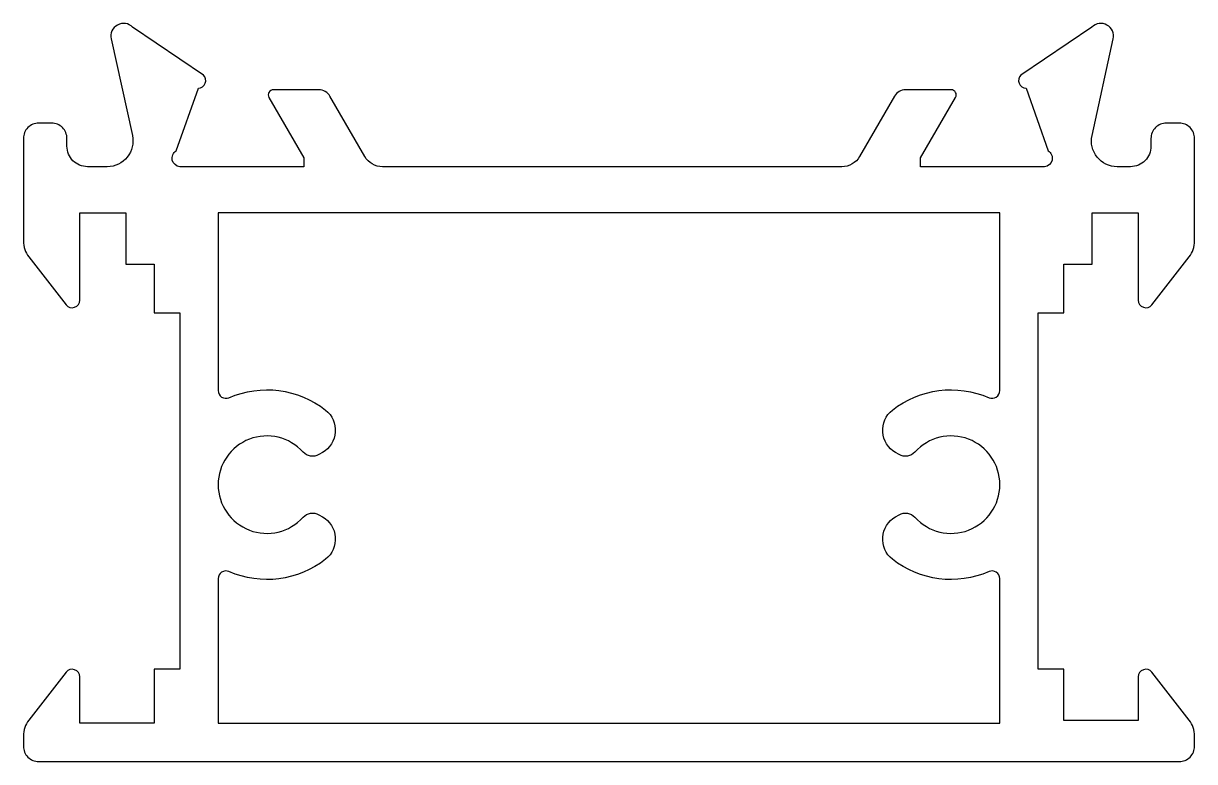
# Model space of a CAD drawing. Extents: x 149.9 to 195.6, y 213 to 241.8.
import ezdxf

# ---------------------------------------------------------------- set-up
doc = ezdxf.new("R2010")
doc.units = 0
doc.layers.get('0').update_dxf_attribs({"linetype": 'CONTINUOUS'})

msp = doc.modelspace()

# ---------------------------------------------------------------- linework, layer by layer
for points in [[(150.453, 212.989), (194.953, 212.989, 0.414214), (195.553, 213.589), (195.553, 213.989, 0.166603), (195.343, 214.602), (193.89, 216.473, 0.714379), (193.353, 216.289), (193.353, 214.589), (190.453, 214.589), (190.453, 216.589), (189.453, 216.589), (189.453, 230.489), (190.453, 230.489), (190.453, 232.389), (191.553, 232.389), (191.553, 234.389), (193.353, 234.389), (193.353, 230.989, 0.714379), (193.89, 230.805), (195.343, 232.676, 0.166603), (195.553, 233.289), (195.553, 237.289, 0.414214), (194.953, 237.889), (194.453, 237.889, 0.414214), (193.853, 237.289), (193.853, 236.989, -0.414214), (193.053, 236.189), (192.529, 236.189, -0.479188), (191.553, 237.404), (192.382, 241.173, 0.745119), (191.542, 241.633), (188.774, 239.766, 0.660423), (188.977, 239.253), (189.836, 236.81, -0.73592), (189.697, 236.189), (184.864, 236.189), (184.864, 236.534), (186.224, 238.889, 0.57735), (186.051, 239.189), (184.273, 239.189, 0.267949), (183.84, 238.939), (182.483, 236.589, -0.267949), (181.791, 236.189), (163.866, 236.189, -0.267949), (163.173, 236.589), (161.816, 238.939, 0.267949), (161.383, 239.189), (159.606, 239.189, 0.57735), (159.433, 238.889), (160.792, 236.534), (160.792, 236.189), (155.96, 236.189, -0.73592), (155.82, 236.81), (156.68, 239.253, 0.660423), (156.882, 239.766), (154.115, 241.633, 0.745119), (153.275, 241.173), (154.104, 237.404, -0.479188), (153.127, 236.189), (152.353, 236.189, -0.414214), (151.553, 236.989), (151.553, 237.289, 0.414214), (150.953, 237.889), (150.453, 237.889, 0.414214), (149.853, 237.289), (149.853, 233.289, 0.166603), (150.064, 232.676), (151.517, 230.805, 0.714379), (152.053, 230.989), (152.053, 234.389), (153.853, 234.389), (153.853, 232.389), (154.953, 232.389), (154.953, 230.489), (155.953, 230.489), (155.953, 216.589), (154.953, 216.589), (154.953, 214.489), (152.053, 214.489), (152.053, 216.289, 0.714379), (151.517, 216.473), (150.064, 214.602, 0.166603), (149.853, 213.989), (149.853, 213.589, 0.414214)], [(187.953, 220.123, 0.540575), (187.533, 220.398, -0.276572), (183.762, 220.884, -0.530247), (183.881, 222.535), (184.021, 222.615, -0.353997), (184.642, 222.517, 2.603412), (184.642, 225.061, -0.353997), (184.021, 224.963), (183.881, 225.043, -0.530247), (183.762, 226.694, -0.276572), (187.533, 227.18, 0.540575), (187.953, 227.455), (187.953, 234.389), (157.453, 234.389), (157.453, 227.455, 0.540575), (157.873, 227.18, -0.276572), (161.645, 226.694, -0.530247), (161.525, 225.043), (161.386, 224.963, -0.353997), (160.765, 225.061, 2.603412), (160.765, 222.517, -0.353997), (161.386, 222.615), (161.525, 222.535, -0.530247), (161.645, 220.884, -0.276572), (157.873, 220.398, 0.540575), (157.453, 220.123), (157.453, 214.489), (187.953, 214.489)]]:
    msp.add_lwpolyline(points, format="xyb", close=True)

doc.saveas('drawing.dxf')
